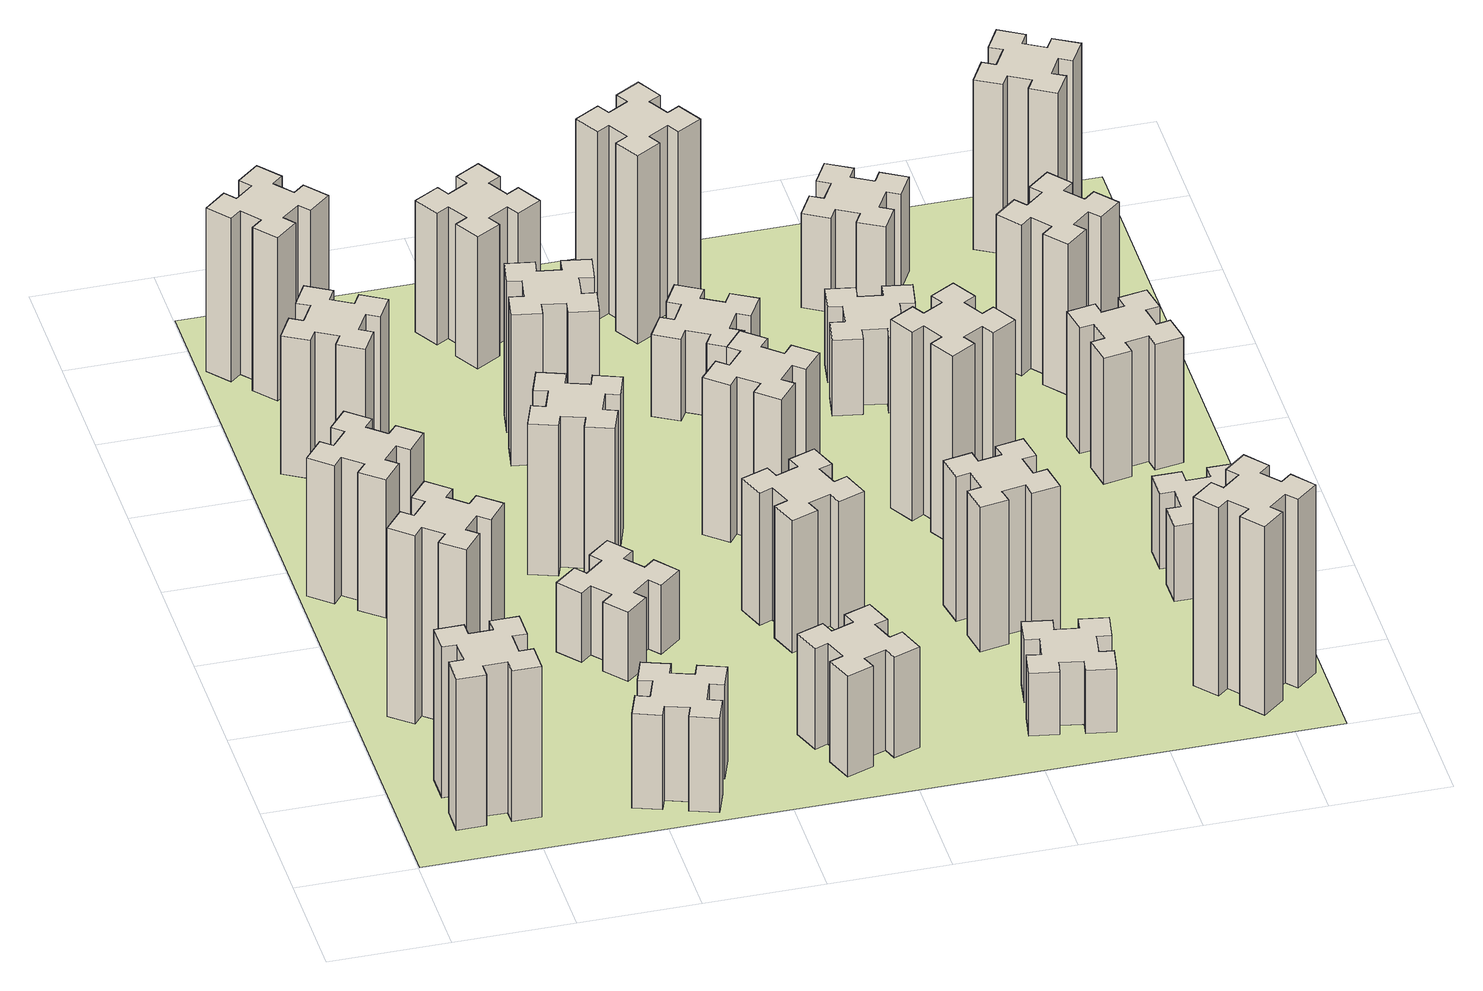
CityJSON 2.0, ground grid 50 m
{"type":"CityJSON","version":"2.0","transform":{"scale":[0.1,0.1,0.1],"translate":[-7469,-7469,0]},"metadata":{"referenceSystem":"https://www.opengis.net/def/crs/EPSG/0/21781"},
"CityObjects":{
"building1":{"type":"Building","attributes":{"class":"1000","function":"1000","usage":"1000","yearOfConstruction":2016,"roofType":"1000","measuredHeight":72,"storeysAboveGround":30,"storeysBelowGround":0},"geometry":[{"type":"Solid","lod":"1","boundaries":[[[[0,1,2,3,4,5,6,7,8,9,10,11,12,13,14,15,16,17,18,19]],[[17,16,20,21]],[[16,15,22,20]],[[15,14,23,22]],[[14,13,24,23]],[[13,12,25,24]],[[12,11,26,25]],[[11,10,27,26]],[[10,9,28,27]],[[9,8,29,28]],[[8,7,30,29]],[[7,6,31,30]],[[6,5,32,31]],[[5,4,33,32]],[[4,3,34,33]],[[3,2,35,34]],[[2,1,36,35]],[[1,0,37,36]],[[0,19,38,37]],[[19,18,39,38]],[[18,17,21,39]],[[24,25,26,27,28,29,30,31,32,33,34,35,36,37,38,39,21,20,22,23]]]]}]},
"building2":{"type":"Building","attributes":{"class":"1000","function":"1000","usage":"1000","yearOfConstruction":2016,"roofType":"1000","measuredHeight":90,"storeysAboveGround":30,"storeysBelowGround":0},"geometry":[{"type":"Solid","lod":"1","boundaries":[[[[40,41,42,43,44,45,46,47,48,49,50,51,52,53,54,55,56,57,58,59]],[[57,56,60,61]],[[56,55,62,60]],[[55,54,63,62]],[[54,53,64,63]],[[53,52,65,64]],[[52,51,66,65]],[[51,50,67,66]],[[50,49,68,67]],[[49,48,69,68]],[[48,47,70,69]],[[47,46,71,70]],[[46,45,72,71]],[[45,44,73,72]],[[44,43,74,73]],[[43,42,75,74]],[[42,41,76,75]],[[41,40,77,76]],[[40,59,78,77]],[[59,58,79,78]],[[58,57,61,79]],[[64,65,66,67,68,69,70,71,72,73,74,75,76,77,78,79,61,60,62,63]]]]}]},
"building3":{"type":"Building","attributes":{"class":"1000","function":"1000","usage":"1000","yearOfConstruction":2016,"roofType":"1000","measuredHeight":66,"storeysAboveGround":30,"storeysBelowGround":0},"geometry":[{"type":"Solid","lod":"1","boundaries":[[[[80,81,82,83,84,85,86,87,88,89,90,91,92,93,94,95,96,97,98,99]],[[97,96,100,101]],[[96,95,102,100]],[[95,94,103,102]],[[94,93,104,103]],[[93,92,105,104]],[[92,91,106,105]],[[91,90,107,106]],[[90,89,108,107]],[[89,88,109,108]],[[88,87,110,109]],[[87,86,111,110]],[[86,85,112,111]],[[85,84,113,112]],[[84,83,114,113]],[[83,82,115,114]],[[82,81,116,115]],[[81,80,117,116]],[[80,99,118,117]],[[99,98,119,118]],[[98,97,101,119]],[[104,105,106,107,108,109,110,111,112,113,114,115,116,117,118,119,101,100,102,103]]]]}]},
"building4":{"type":"Building","attributes":{"class":"1000","function":"1000","usage":"1000","yearOfConstruction":2016,"roofType":"1000","measuredHeight":66,"storeysAboveGround":30,"storeysBelowGround":0},"geometry":[{"type":"Solid","lod":"1","boundaries":[[[[120,121,122,123,124,125,126,127,128,129,130,131,132,133,134,135,136,137,138,139]],[[137,136,140,141]],[[136,135,142,140]],[[135,134,143,142]],[[134,133,144,143]],[[133,132,145,144]],[[132,131,146,145]],[[131,130,147,146]],[[130,129,148,147]],[[129,128,149,148]],[[128,127,150,149]],[[127,126,151,150]],[[126,125,152,151]],[[125,124,153,152]],[[124,123,154,153]],[[123,122,155,154]],[[122,121,156,155]],[[121,120,157,156]],[[120,139,158,157]],[[139,138,159,158]],[[138,137,141,159]],[[144,145,146,147,148,149,150,151,152,153,154,155,156,157,158,159,141,140,142,143]]]]}]},
"building5":{"type":"Building","attributes":{"class":"1000","function":"1000","usage":"1000","yearOfConstruction":2016,"roofType":"1000","measuredHeight":45,"storeysAboveGround":30,"storeysBelowGround":0},"geometry":[{"type":"Solid","lod":"1","boundaries":[[[[160,161,162,163,164,165,166,167,168,169,170,171,172,173,174,175,176,177,178,179]],[[177,176,180,181]],[[176,175,182,180]],[[175,174,183,182]],[[174,173,184,183]],[[173,172,185,184]],[[172,171,186,185]],[[171,170,187,186]],[[170,169,188,187]],[[169,168,189,188]],[[168,167,190,189]],[[167,166,191,190]],[[166,165,192,191]],[[165,164,193,192]],[[164,163,194,193]],[[163,162,195,194]],[[162,161,196,195]],[[161,160,197,196]],[[160,179,198,197]],[[179,178,199,198]],[[178,177,181,199]],[[184,185,186,187,188,189,190,191,192,193,194,195,196,197,198,199,181,180,182,183]]]]}]},
"building6":{"type":"Building","attributes":{"class":"1000","function":"1000","usage":"1000","yearOfConstruction":2016,"roofType":"1000","measuredHeight":78,"storeysAboveGround":30,"storeysBelowGround":0},"geometry":[{"type":"Solid","lod":"1","boundaries":[[[[200,201,202,203,204,205,206,207,208,209,210,211,212,213,214,215,216,217,218,219]],[[217,216,220,221]],[[216,215,222,220]],[[215,214,223,222]],[[214,213,224,223]],[[213,212,225,224]],[[212,211,226,225]],[[211,210,227,226]],[[210,209,228,227]],[[209,208,229,228]],[[208,207,230,229]],[[207,206,231,230]],[[206,205,232,231]],[[205,204,233,232]],[[204,203,234,233]],[[203,202,235,234]],[[202,201,236,235]],[[201,200,237,236]],[[200,219,238,237]],[[219,218,239,238]],[[218,217,221,239]],[[224,225,226,227,228,229,230,231,232,233,234,235,236,237,238,239,221,220,222,223]]]]}]},
"building7":{"type":"Building","attributes":{"class":"1000","function":"1000","usage":"1000","yearOfConstruction":2016,"roofType":"1000","measuredHeight":33,"storeysAboveGround":30,"storeysBelowGround":0},"geometry":[{"type":"Solid","lod":"1","boundaries":[[[[240,241,242,243,244,245,246,247,248,249,250,251,252,253,254,255,256,257,258,259]],[[257,256,260,261]],[[256,255,262,260]],[[255,254,263,262]],[[254,253,264,263]],[[253,252,265,264]],[[252,251,266,265]],[[251,250,267,266]],[[250,249,268,267]],[[249,248,269,268]],[[248,247,270,269]],[[247,246,271,270]],[[246,245,272,271]],[[245,244,273,272]],[[244,243,274,273]],[[243,242,275,274]],[[242,241,276,275]],[[241,240,277,276]],[[240,259,278,277]],[[259,258,279,278]],[[258,257,261,279]],[[264,265,266,267,268,269,270,271,272,273,274,275,276,277,278,279,261,260,262,263]]]]}]},
"building8":{"type":"Building","attributes":{"class":"1000","function":"1000","usage":"1000","yearOfConstruction":2016,"roofType":"1000","measuredHeight":72,"storeysAboveGround":30,"storeysBelowGround":0},"geometry":[{"type":"Solid","lod":"1","boundaries":[[[[280,281,282,283,284,285,286,287,288,289,290,291,292,293,294,295,296,297,298,299]],[[297,296,300,301]],[[296,295,302,300]],[[295,294,303,302]],[[294,293,304,303]],[[293,292,305,304]],[[292,291,306,305]],[[291,290,307,306]],[[290,289,308,307]],[[289,288,309,308]],[[288,287,310,309]],[[287,286,311,310]],[[286,285,312,311]],[[285,284,313,312]],[[284,283,314,313]],[[283,282,315,314]],[[282,281,316,315]],[[281,280,317,316]],[[280,299,318,317]],[[299,298,319,318]],[[298,297,301,319]],[[304,305,306,307,308,309,310,311,312,313,314,315,316,317,318,319,301,300,302,303]]]]}]},
"building9":{"type":"Building","attributes":{"class":"1000","function":"1000","usage":"1000","yearOfConstruction":2016,"roofType":"1000","measuredHeight":48,"storeysAboveGround":30,"storeysBelowGround":0},"geometry":[{"type":"Solid","lod":"1","boundaries":[[[[320,321,322,323,324,325,326,327,328,329,330,331,332,333,334,335,336,337,338,339]],[[337,336,340,341]],[[336,335,342,340]],[[335,334,343,342]],[[334,333,344,343]],[[333,332,345,344]],[[332,331,346,345]],[[331,330,347,346]],[[330,329,348,347]],[[329,328,349,348]],[[328,327,350,349]],[[327,326,351,350]],[[326,325,352,351]],[[325,324,353,352]],[[324,323,354,353]],[[323,322,355,354]],[[322,321,356,355]],[[321,320,357,356]],[[320,339,358,357]],[[339,338,359,358]],[[338,337,341,359]],[[344,345,346,347,348,349,350,351,352,353,354,355,356,357,358,359,341,340,342,343]]]]}]},
"building10":{"type":"Building","attributes":{"class":"1000","function":"1000","usage":"1000","yearOfConstruction":2016,"roofType":"1000","measuredHeight":72,"storeysAboveGround":30,"storeysBelowGround":0},"geometry":[{"type":"Solid","lod":"1","boundaries":[[[[360,361,362,363,364,365,366,367,368,369,370,371,372,373,374,375,376,377,378,379]],[[377,376,380,381]],[[376,375,382,380]],[[375,374,383,382]],[[374,373,384,383]],[[373,372,385,384]],[[372,371,386,385]],[[371,370,387,386]],[[370,369,388,387]],[[369,368,389,388]],[[368,367,390,389]],[[367,366,391,390]],[[366,365,392,391]],[[365,364,393,392]],[[364,363,394,393]],[[363,362,395,394]],[[362,361,396,395]],[[361,360,397,396]],[[360,379,398,397]],[[379,378,399,398]],[[378,377,381,399]],[[384,385,386,387,388,389,390,391,392,393,394,395,396,397,398,399,381,380,382,383]]]]}]},
"building11":{"type":"Building","attributes":{"class":"1000","function":"1000","usage":"1000","yearOfConstruction":2016,"roofType":"1000","measuredHeight":63,"storeysAboveGround":30,"storeysBelowGround":0},"geometry":[{"type":"Solid","lod":"1","boundaries":[[[[400,401,402,403,404,405,406,407,408,409,410,411,412,413,414,415,416,417,418,419]],[[417,416,420,421]],[[416,415,422,420]],[[415,414,423,422]],[[414,413,424,423]],[[413,412,425,424]],[[412,411,426,425]],[[411,410,427,426]],[[410,409,428,427]],[[409,408,429,428]],[[408,407,430,429]],[[407,406,431,430]],[[406,405,432,431]],[[405,404,433,432]],[[404,403,434,433]],[[403,402,435,434]],[[402,401,436,435]],[[401,400,437,436]],[[400,419,438,437]],[[419,418,439,438]],[[418,417,421,439]],[[424,425,426,427,428,429,430,431,432,433,434,435,436,437,438,439,421,420,422,423]]]]}]},
"building12":{"type":"Building","attributes":{"class":"1000","function":"1000","usage":"1000","yearOfConstruction":2016,"roofType":"1000","measuredHeight":63,"storeysAboveGround":30,"storeysBelowGround":0},"geometry":[{"type":"Solid","lod":"1","boundaries":[[[[440,441,442,443,444,445,446,447,448,449,450,451,452,453,454,455,456,457,458,459]],[[457,456,460,461]],[[456,455,462,460]],[[455,454,463,462]],[[454,453,464,463]],[[453,452,465,464]],[[452,451,466,465]],[[451,450,467,466]],[[450,449,468,467]],[[449,448,469,468]],[[448,447,470,469]],[[447,446,471,470]],[[446,445,472,471]],[[445,444,473,472]],[[444,443,474,473]],[[443,442,475,474]],[[442,441,476,475]],[[441,440,477,476]],[[440,459,478,477]],[[459,458,479,478]],[[458,457,461,479]],[[464,465,466,467,468,469,470,471,472,473,474,475,476,477,478,479,461,460,462,463]]]]}]},
"building13":{"type":"Building","attributes":{"class":"1000","function":"1000","usage":"1000","yearOfConstruction":2016,"roofType":"1000","measuredHeight":75,"storeysAboveGround":30,"storeysBelowGround":0},"geometry":[{"type":"Solid","lod":"1","boundaries":[[[[480,481,482,483,484,485,486,487,488,489,490,491,492,493,494,495,496,497,498,499]],[[497,496,500,501]],[[496,495,502,500]],[[495,494,503,502]],[[494,493,504,503]],[[493,492,505,504]],[[492,491,506,505]],[[491,490,507,506]],[[490,489,508,507]],[[489,488,509,508]],[[488,487,510,509]],[[487,486,511,510]],[[486,485,512,511]],[[485,484,513,512]],[[484,483,514,513]],[[483,482,515,514]],[[482,481,516,515]],[[481,480,517,516]],[[480,499,518,517]],[[499,498,519,518]],[[498,497,501,519]],[[504,505,506,507,508,509,510,511,512,513,514,515,516,517,518,519,501,500,502,503]]]]}]},
"building14":{"type":"Building","attributes":{"class":"1000","function":"1000","usage":"1000","yearOfConstruction":2016,"roofType":"1000","measuredHeight":39,"storeysAboveGround":30,"storeysBelowGround":0},"geometry":[{"type":"Solid","lod":"1","boundaries":[[[[520,521,522,523,524,525,526,527,528,529,530,531,532,533,534,535,536,537,538,539]],[[537,536,540,541]],[[536,535,542,540]],[[535,534,543,542]],[[534,533,544,543]],[[533,532,545,544]],[[532,531,546,545]],[[531,530,547,546]],[[530,529,548,547]],[[529,528,549,548]],[[528,527,550,549]],[[527,526,551,550]],[[526,525,552,551]],[[525,524,553,552]],[[524,523,554,553]],[[523,522,555,554]],[[522,521,556,555]],[[521,520,557,556]],[[520,539,558,557]],[[539,538,559,558]],[[538,537,541,559]],[[544,545,546,547,548,549,550,551,552,553,554,555,556,557,558,559,541,540,542,543]]]]}]},
"building15":{"type":"Building","attributes":{"class":"1000","function":"1000","usage":"1000","yearOfConstruction":2016,"roofType":"1000","measuredHeight":90,"storeysAboveGround":30,"storeysBelowGround":0},"geometry":[{"type":"Solid","lod":"1","boundaries":[[[[560,561,562,563,564,565,566,567,568,569,570,571,572,573,574,575,576,577,578,579]],[[577,576,580,581]],[[576,575,582,580]],[[575,574,583,582]],[[574,573,584,583]],[[573,572,585,584]],[[572,571,586,585]],[[571,570,587,586]],[[570,569,588,587]],[[569,568,589,588]],[[568,567,590,589]],[[567,566,591,590]],[[566,565,592,591]],[[565,564,593,592]],[[564,563,594,593]],[[563,562,595,594]],[[562,561,596,595]],[[561,560,597,596]],[[560,579,598,597]],[[579,578,599,598]],[[578,577,581,599]],[[584,585,586,587,588,589,590,591,592,593,594,595,596,597,598,599,581,580,582,583]]]]}]},
"building16":{"type":"Building","attributes":{"class":"1000","function":"1000","usage":"1000","yearOfConstruction":2016,"roofType":"1000","measuredHeight":30,"storeysAboveGround":30,"storeysBelowGround":0},"geometry":[{"type":"Solid","lod":"1","boundaries":[[[[600,601,602,603,604,605,606,607,608,609,610,611,612,613,614,615,616,617,618,619]],[[617,616,620,621]],[[616,615,622,620]],[[615,614,623,622]],[[614,613,624,623]],[[613,612,625,624]],[[612,611,626,625]],[[611,610,627,626]],[[610,609,628,627]],[[609,608,629,628]],[[608,607,630,629]],[[607,606,631,630]],[[606,605,632,631]],[[605,604,633,632]],[[604,603,634,633]],[[603,602,635,634]],[[602,601,636,635]],[[601,600,637,636]],[[600,619,638,637]],[[619,618,639,638]],[[618,617,621,639]],[[624,625,626,627,628,629,630,631,632,633,634,635,636,637,638,639,621,620,622,623]]]]}]},
"building17":{"type":"Building","attributes":{"class":"1000","function":"1000","usage":"1000","yearOfConstruction":2016,"roofType":"1000","measuredHeight":69,"storeysAboveGround":30,"storeysBelowGround":0},"geometry":[{"type":"Solid","lod":"1","boundaries":[[[[640,641,642,643,644,645,646,647,648,649,650,651,652,653,654,655,656,657,658,659]],[[657,656,660,661]],[[656,655,662,660]],[[655,654,663,662]],[[654,653,664,663]],[[653,652,665,664]],[[652,651,666,665]],[[651,650,667,666]],[[650,649,668,667]],[[649,648,669,668]],[[648,647,670,669]],[[647,646,671,670]],[[646,645,672,671]],[[645,644,673,672]],[[644,643,674,673]],[[643,642,675,674]],[[642,641,676,675]],[[641,640,677,676]],[[640,659,678,677]],[[659,658,679,678]],[[658,657,661,679]],[[664,665,666,667,668,669,670,671,672,673,674,675,676,677,678,679,661,660,662,663]]]]}]},
"building18":{"type":"Building","attributes":{"class":"1000","function":"1000","usage":"1000","yearOfConstruction":2016,"roofType":"1000","measuredHeight":90,"storeysAboveGround":30,"storeysBelowGround":0},"geometry":[{"type":"Solid","lod":"1","boundaries":[[[[680,681,682,683,684,685,686,687,688,689,690,691,692,693,694,695,696,697,698,699]],[[697,696,700,701]],[[696,695,702,700]],[[695,694,703,702]],[[694,693,704,703]],[[693,692,705,704]],[[692,691,706,705]],[[691,690,707,706]],[[690,689,708,707]],[[689,688,709,708]],[[688,687,710,709]],[[687,686,711,710]],[[686,685,712,711]],[[685,684,713,712]],[[684,683,714,713]],[[683,682,715,714]],[[682,681,716,715]],[[681,680,717,716]],[[680,699,718,717]],[[699,698,719,718]],[[698,697,701,719]],[[704,705,706,707,708,709,710,711,712,713,714,715,716,717,718,719,701,700,702,703]]]]}]},
"building19":{"type":"Building","attributes":{"class":"1000","function":"1000","usage":"1000","yearOfConstruction":2016,"roofType":"1000","measuredHeight":36,"storeysAboveGround":30,"storeysBelowGround":0},"geometry":[{"type":"Solid","lod":"1","boundaries":[[[[720,721,722,723,724,725,726,727,728,729,730,731,732,733,734,735,736,737,738,739]],[[737,736,740,741]],[[736,735,742,740]],[[735,734,743,742]],[[734,733,744,743]],[[733,732,745,744]],[[732,731,746,745]],[[731,730,747,746]],[[730,729,748,747]],[[729,728,749,748]],[[728,727,750,749]],[[727,726,751,750]],[[726,725,752,751]],[[725,724,753,752]],[[724,723,754,753]],[[723,722,755,754]],[[722,721,756,755]],[[721,720,757,756]],[[720,739,758,757]],[[739,738,759,758]],[[738,737,741,759]],[[744,745,746,747,748,749,750,751,752,753,754,755,756,757,758,759,741,740,742,743]]]]}]},
"building20":{"type":"Building","attributes":{"class":"1000","function":"1000","usage":"1000","yearOfConstruction":2016,"roofType":"1000","measuredHeight":90,"storeysAboveGround":30,"storeysBelowGround":0},"geometry":[{"type":"Solid","lod":"1","boundaries":[[[[760,761,762,763,764,765,766,767,768,769,770,771,772,773,774,775,776,777,778,779]],[[777,776,780,781]],[[776,775,782,780]],[[775,774,783,782]],[[774,773,784,783]],[[773,772,785,784]],[[772,771,786,785]],[[771,770,787,786]],[[770,769,788,787]],[[769,768,789,788]],[[768,767,790,789]],[[767,766,791,790]],[[766,765,792,791]],[[765,764,793,792]],[[764,763,794,793]],[[763,762,795,794]],[[762,761,796,795]],[[761,760,797,796]],[[760,779,798,797]],[[779,778,799,798]],[[778,777,781,799]],[[784,785,786,787,788,789,790,791,792,793,794,795,796,797,798,799,781,780,782,783]]]]}]},
"building21":{"type":"Building","attributes":{"class":"1000","function":"1000","usage":"1000","yearOfConstruction":2016,"roofType":"1000","measuredHeight":45,"storeysAboveGround":30,"storeysBelowGround":0},"geometry":[{"type":"Solid","lod":"1","boundaries":[[[[800,801,802,803,804,805,806,807,808,809,810,811,812,813,814,815,816,817,818,819]],[[817,816,820,821]],[[816,815,822,820]],[[815,814,823,822]],[[814,813,824,823]],[[813,812,825,824]],[[812,811,826,825]],[[811,810,827,826]],[[810,809,828,827]],[[809,808,829,828]],[[808,807,830,829]],[[807,806,831,830]],[[806,805,832,831]],[[805,804,833,832]],[[804,803,834,833]],[[803,802,835,834]],[[802,801,836,835]],[[801,800,837,836]],[[800,819,838,837]],[[819,818,839,838]],[[818,817,821,839]],[[824,825,826,827,828,829,830,831,832,833,834,835,836,837,838,839,821,820,822,823]]]]}]},
"building22":{"type":"Building","attributes":{"class":"1000","function":"1000","usage":"1000","yearOfConstruction":2016,"roofType":"1000","measuredHeight":36,"storeysAboveGround":30,"storeysBelowGround":0},"geometry":[{"type":"Solid","lod":"1","boundaries":[[[[840,841,842,843,844,845,846,847,848,849,850,851,852,853,854,855,856,857,858,859]],[[857,856,860,861]],[[856,855,862,860]],[[855,854,863,862]],[[854,853,864,863]],[[853,852,865,864]],[[852,851,866,865]],[[851,850,867,866]],[[850,849,868,867]],[[849,848,869,868]],[[848,847,870,869]],[[847,846,871,870]],[[846,845,872,871]],[[845,844,873,872]],[[844,843,874,873]],[[843,842,875,874]],[[842,841,876,875]],[[841,840,877,876]],[[840,859,878,877]],[[859,858,879,878]],[[858,857,861,879]],[[864,865,866,867,868,869,870,871,872,873,874,875,876,877,878,879,861,860,862,863]]]]}]},
"building23":{"type":"Building","attributes":{"class":"1000","function":"1000","usage":"1000","yearOfConstruction":2016,"roofType":"1000","measuredHeight":60,"storeysAboveGround":30,"storeysBelowGround":0},"geometry":[{"type":"Solid","lod":"1","boundaries":[[[[880,881,882,883,884,885,886,887,888,889,890,891,892,893,894,895,896,897,898,899]],[[897,896,900,901]],[[896,895,902,900]],[[895,894,903,902]],[[894,893,904,903]],[[893,892,905,904]],[[892,891,906,905]],[[891,890,907,906]],[[890,889,908,907]],[[889,888,909,908]],[[888,887,910,909]],[[887,886,911,910]],[[886,885,912,911]],[[885,884,913,912]],[[884,883,914,913]],[[883,882,915,914]],[[882,881,916,915]],[[881,880,917,916]],[[880,899,918,917]],[[899,898,919,918]],[[898,897,901,919]],[[904,905,906,907,908,909,910,911,912,913,914,915,916,917,918,919,901,900,902,903]]]]}]},
"building24":{"type":"Building","attributes":{"class":"1000","function":"1000","usage":"1000","yearOfConstruction":2016,"roofType":"1000","measuredHeight":72,"storeysAboveGround":30,"storeysBelowGround":0},"geometry":[{"type":"Solid","lod":"1","boundaries":[[[[920,921,922,923,924,925,926,927,928,929,930,931,932,933,934,935,936,937,938,939]],[[937,936,940,941]],[[936,935,942,940]],[[935,934,943,942]],[[934,933,944,943]],[[933,932,945,944]],[[932,931,946,945]],[[931,930,947,946]],[[930,929,948,947]],[[929,928,949,948]],[[928,927,950,949]],[[927,926,951,950]],[[926,925,952,951]],[[925,924,953,952]],[[924,923,954,953]],[[923,922,955,954]],[[922,921,956,955]],[[921,920,957,956]],[[920,939,958,957]],[[939,938,959,958]],[[938,937,941,959]],[[944,945,946,947,948,949,950,951,952,953,954,955,956,957,958,959,941,940,942,943]]]]}]},
"building25":{"type":"Building","attributes":{"class":"1000","function":"1000","usage":"1000","yearOfConstruction":2016,"roofType":"1000","measuredHeight":81,"storeysAboveGround":30,"storeysBelowGround":0},"geometry":[{"type":"Solid","lod":"1","boundaries":[[[[960,961,962,963,964,965,966,967,968,969,970,971,972,973,974,975,976,977,978,979]],[[977,976,980,981]],[[976,975,982,980]],[[975,974,983,982]],[[974,973,984,983]],[[973,972,985,984]],[[972,971,986,985]],[[971,970,987,986]],[[970,969,988,987]],[[969,968,989,988]],[[968,967,990,989]],[[967,966,991,990]],[[966,965,992,991]],[[965,964,993,992]],[[964,963,994,993]],[[963,962,995,994]],[[962,961,996,995]],[[961,960,997,996]],[[960,979,998,997]],[[979,978,999,998]],[[978,977,981,999]],[[984,985,986,987,988,989,990,991,992,993,994,995,996,997,998,999,981,980,982,983]]]]}]},
"landuse1":{"type":"LandUse","attributes":{"name":"plot1","function":"1010"},"geometry":[{"type":"MultiSurface","lod":"1","boundaries":[[[1000,1001,1002,1003]]]}]}
},
"vertices":[
[325,265,0],[425,265,0],[425,205,0],[545,205,0],[545,325,0],[485,325,0],[485,425,0],[545,425,0],[545,545,0],[425,545,0],[425,485,0],[325,485,0],[325,545,0],[205,545,0],[205,425,0],[265,425,0],[265,325,0],[205,325,0],[205,205,0],[325,205,0],[265,325,720],[205,325,720],[265,425,720],[205,425,720],[205,545,720],[325,545,720],[325,485,720],[425,485,720],[425,545,720],[545,545,720],[545,425,720],[485,425,720],[485,325,720],[545,325,720],[545,205,720],[425,205,720],[425,265,720],[325,265,720],[325,205,720],[205,205,720],
[484,1067,0],[408,1132,0],[446,1178,0],[354,1255,0],[277,1163,0],[323,1124,0],[259,1048,0],[213,1086,0],[136,994,0],[228,917,0],[266,963,0],[343,899,0],[304,853,0],[396,776,0],[473,868,0],[427,906,0],[492,983,0],[538,944,0],[615,1036,0],[523,1113,0],[492,983,900],[538,944,900],[427,906,900],[473,868,900],[396,776,900],[304,853,900],[343,899,900],[266,963,900],[228,917,900],[136,994,900],[213,1086,900],[259,1048,900],[323,1124,900],[277,1163,900],[354,1255,900],[446,1178,900],[408,1132,900],[484,1067,900],[523,1113,900],[615,1036,900],
[223,1964,0],[159,1888,0],[113,1926,0],[36,1834,0],[128,1757,0],[166,1803,0],[243,1739,0],[204,1693,0],[296,1616,0],[373,1708,0],[327,1746,0],[392,1823,0],[438,1784,0],[515,1876,0],[423,1953,0],[384,1907,0],[308,1972,0],[346,2018,0],[254,2095,0],[177,2003,0],[308,1972,660],[346,2018,660],[384,1907,660],[423,1953,660],[515,1876,660],[438,1784,660],[392,1823,660],[327,1746,660],[373,1708,660],[296,1616,660],[204,1693,660],[243,1739,660],[166,1803,660],[128,1757,660],[36,1834,660],[113,1926,660],[159,1888,660],[223,1964,660],[177,2003,660],[254,2095,660],
[446,2597,0],[496,2684,0],[548,2654,0],[608,2758,0],[504,2818,0],[474,2766,0],[387,2816,0],[417,2868,0],[313,2928,0],[253,2824,0],[305,2794,0],[255,2707,0],[203,2737,0],[143,2633,0],[247,2573,0],[277,2625,0],[364,2575,0],[334,2523,0],[438,2463,0],[498,2567,0],[364,2575,660],[334,2523,660],[277,2625,660],[247,2573,660],[143,2633,660],[203,2737,660],[255,2707,660],[305,2794,660],[253,2824,660],[313,2928,660],[417,2868,660],[387,2816,660],[474,2766,660],[504,2818,660],[608,2758,660],[548,2654,660],[496,2684,660],[446,2597,660],[498,2567,660],[438,2463,660],
[1200,362,0],[1106,396,0],[1127,452,0],[1014,493,0],[973,380,0],[1029,360,0],[995,266,0],[939,287,0],[897,174,0],[1010,133,0],[1031,189,0],[1125,155,0],[1104,99,0],[1217,57,0],[1258,170,0],[1202,191,0],[1236,285,0],[1292,264,0],[1333,377,0],[1220,418,0],[1236,285,450],[1292,264,450],[1202,191,450],[1258,170,450],[1217,57,450],[1104,99,450],[1125,155,450],[1031,189,450],[1010,133,450],[897,174,450],[939,287,450],[995,266,450],[1029,360,450],[973,380,450],[1014,493,450],[1127,452,450],[1106,396,450],[1200,362,450],[1220,418,450],[1333,377,450],
[308,3219,0],[384,3283,0],[423,3237,0],[515,3314,0],[438,3406,0],[392,3368,0],[327,3444,0],[373,3483,0],[296,3575,0],[204,3498,0],[243,3452,0],[166,3387,0],[128,3433,0],[36,3356,0],[113,3264,0],[159,3303,0],[223,3226,0],[177,3188,0],[254,3096,0],[346,3173,0],[223,3226,780],[177,3188,780],[159,3303,780],[113,3264,780],[36,3356,780],[128,3433,780],[166,3387,780],[243,3452,780],[204,3498,780],[296,3575,780],[373,3483,780],[327,3444,780],[392,3368,780],[438,3406,780],[515,3314,780],[423,3237,780],[384,3283,780],[308,3219,780],[346,3173,780],[254,3096,780],
[1083,1332,0],[1006,1267,0],[968,1313,0],[876,1236,0],[953,1144,0],[999,1183,0],[1063,1106,0],[1017,1068,0],[1094,976,0],[1186,1053,0],[1148,1099,0],[1224,1163,0],[1263,1117,0],[1355,1194,0],[1278,1286,0],[1232,1248,0],[1167,1324,0],[1213,1363,0],[1136,1455,0],[1044,1378,0],[1167,1324,330],[1213,1363,330],[1232,1248,330],[1278,1286,330],[1355,1194,330],[1263,1117,330],[1224,1163,330],[1148,1099,330],[1186,1053,330],[1094,976,330],[1017,1068,330],[1063,1106,330],[999,1183,330],[953,1144,330],[876,1236,330],[968,1313,330],[1006,1267,330],[1083,1332,330],[1044,1378,330],[1136,1455,330],
[1202,1771,0],[1236,1865,0],[1292,1844,0],[1333,1957,0],[1220,1998,0],[1200,1942,0],[1106,1976,0],[1127,2032,0],[1014,2073,0],[973,1960,0],[1029,1940,0],[995,1846,0],[939,1867,0],[897,1754,0],[1010,1713,0],[1031,1769,0],[1125,1735,0],[1104,1679,0],[1217,1637,0],[1258,1750,0],[1125,1735,720],[1104,1679,720],[1031,1769,720],[1010,1713,720],[897,1754,720],[939,1867,720],[995,1846,720],[1029,1940,720],[973,1960,720],[1014,2073,720],[1127,2032,720],[1106,1976,720],[1200,1942,720],[1220,1998,720],[1333,1957,720],[1292,1844,720],[1236,1865,720],[1202,1771,720],[1258,1750,720],[1217,1637,720],
[1865,496,0],[1771,462,0],[1750,518,0],[1637,477,0],[1679,364,0],[1735,385,0],[1769,291,0],[1713,270,0],[1754,157,0],[1867,199,0],[1846,255,0],[1940,289,0],[1960,233,0],[2073,274,0],[2032,387,0],[1976,366,0],[1942,460,0],[1998,480,0],[1957,593,0],[1844,552,0],[1942,460,480],[1998,480,480],[1976,366,480],[2032,387,480],[2073,274,480],[1960,233,480],[1940,289,480],[1846,255,480],[1867,199,480],[1754,157,480],[1713,270,480],[1769,291,480],[1735,385,480],[1679,364,480],[1637,477,480],[1750,518,480],[1771,462,480],[1865,496,480],[1844,552,480],[1957,593,480],
[1315,2527,0],[1332,2625,0],[1391,2615,0],[1412,2733,0],[1294,2754,0],[1284,2695,0],[1185,2712,0],[1196,2771,0],[1077,2792,0],[1057,2674,0],[1116,2664,0],[1098,2565,0],[1039,2576,0],[1018,2457,0],[1137,2437,0],[1147,2496,0],[1245,2478,0],[1235,2419,0],[1353,2398,0],[1374,2517,0],[1245,2478,720],[1235,2419,720],[1147,2496,720],[1137,2437,720],[1018,2457,720],[1039,2576,720],[1098,2565,720],[1116,2664,720],[1057,2674,720],[1077,2792,720],[1196,2771,720],[1185,2712,720],[1284,2695,720],[1294,2754,720],[1412,2733,720],[1391,2615,720],[1332,2625,720],[1315,2527,720],[1374,2517,720],[1353,2398,720],
[1104,3456,0],[1017,3406,0],[987,3458,0],[883,3398,0],[943,3294,0],[995,3324,0],[1045,3237,0],[993,3207,0],[1053,3103,0],[1157,3163,0],[1127,3215,0],[1214,3265,0],[1244,3213,0],[1348,3273,0],[1288,3377,0],[1236,3347,0],[1186,3434,0],[1238,3464,0],[1178,3568,0],[1074,3508,0],[1186,3434,630],[1238,3464,630],[1236,3347,630],[1288,3377,630],[1348,3273,630],[1244,3213,630],[1214,3265,630],[1127,3215,630],[1157,3163,630],[1053,3103,630],[993,3207,630],[1045,3237,630],[995,3324,630],[943,3294,630],[883,3398,630],[987,3458,630],[1017,3406,630],[1104,3456,630],[1074,3508,630],[1178,3568,630],
[1846,1095,0],[1940,1129,0],[1960,1073,0],[2073,1114,0],[2032,1227,0],[1976,1206,0],[1942,1300,0],[1998,1320,0],[1957,1433,0],[1844,1392,0],[1865,1336,0],[1771,1302,0],[1750,1358,0],[1637,1317,0],[1679,1204,0],[1735,1225,0],[1769,1131,0],[1713,1110,0],[1754,997,0],[1867,1039,0],[1769,1131,630],[1713,1110,630],[1735,1225,630],[1679,1204,630],[1637,1317,630],[1750,1358,630],[1771,1302,630],[1865,1336,630],[1844,1392,630],[1957,1433,630],[1998,1320,630],[1942,1300,630],[1976,1206,630],[2032,1227,630],[2073,1114,630],[1960,1073,630],[1940,1129,630],[1846,1095,630],[1867,1039,630],[1754,997,630],
[1964,1907,0],[1888,1972,0],[1926,2018,0],[1834,2095,0],[1757,2003,0],[1803,1964,0],[1739,1888,0],[1693,1926,0],[1616,1834,0],[1708,1757,0],[1746,1803,0],[1823,1739,0],[1784,1693,0],[1876,1616,0],[1953,1708,0],[1907,1746,0],[1972,1823,0],[2018,1784,0],[2095,1876,0],[2003,1953,0],[1972,1823,750],[2018,1784,750],[1907,1746,750],[1953,1708,750],[1876,1616,750],[1784,1693,750],[1823,1739,750],[1746,1803,750],[1708,1757,750],[1616,1834,750],[1693,1926,750],[1739,1888,750],[1803,1964,750],[1757,2003,750],[1834,2095,750],[1926,2018,750],[1888,1972,750],[1964,1907,750],[2003,1953,750],[2095,1876,750],
[1926,2597,0],[1976,2684,0],[2028,2654,0],[2088,2758,0],[1984,2818,0],[1954,2766,0],[1867,2816,0],[1897,2868,0],[1793,2928,0],[1733,2824,0],[1785,2794,0],[1735,2707,0],[1683,2737,0],[1623,2633,0],[1727,2573,0],[1757,2625,0],[1844,2575,0],[1814,2523,0],[1918,2463,0],[1978,2567,0],[1844,2575,390],[1814,2523,390],[1757,2625,390],[1727,2573,390],[1623,2633,390],[1683,2737,390],[1735,2707,390],[1785,2794,390],[1733,2824,390],[1793,2928,390],[1897,2868,390],[1867,2816,390],[1954,2766,390],[1984,2818,390],[2088,2758,390],[2028,2654,390],[1976,2684,390],[1926,2597,390],[1978,2567,390],[1918,2463,390],
[1744,3456,0],[1657,3406,0],[1627,3458,0],[1523,3398,0],[1583,3294,0],[1635,3324,0],[1685,3237,0],[1633,3207,0],[1693,3103,0],[1797,3163,0],[1767,3215,0],[1854,3265,0],[1884,3213,0],[1988,3273,0],[1928,3377,0],[1876,3347,0],[1826,3434,0],[1878,3464,0],[1818,3568,0],[1714,3508,0],[1826,3434,900],[1878,3464,900],[1876,3347,900],[1928,3377,900],[1988,3273,900],[1884,3213,900],[1854,3265,900],[1767,3215,900],[1797,3163,900],[1693,3103,900],[1633,3207,900],[1685,3237,900],[1635,3324,900],[1583,3294,900],[1523,3398,900],[1627,3458,900],[1657,3406,900],[1744,3456,900],[1714,3508,900],[1818,3568,900],
[2596,444,0],[2578,345,0],[2519,356,0],[2498,237,0],[2617,217,0],[2627,276,0],[2725,258,0],[2715,199,0],[2833,178,0],[2854,297,0],[2795,307,0],[2812,405,0],[2871,395,0],[2892,513,0],[2774,534,0],[2764,475,0],[2665,492,0],[2676,551,0],[2557,572,0],[2537,454,0],[2665,492,300],[2676,551,300],[2764,475,300],[2774,534,300],[2892,513,300],[2871,395,300],[2812,405,300],[2795,307,300],[2854,297,300],[2833,178,300],[2715,199,300],[2725,258,300],[2627,276,300],[2617,217,300],[2498,237,300],[2519,356,300],[2578,345,300],[2596,444,300],[2537,454,300],[2557,572,300],
[2625,1132,0],[2527,1115,0],[2517,1174,0],[2398,1153,0],[2419,1035,0],[2478,1045,0],[2496,947,0],[2437,937,0],[2457,818,0],[2576,839,0],[2565,898,0],[2664,916,0],[2674,857,0],[2792,877,0],[2771,996,0],[2712,985,0],[2695,1084,0],[2754,1094,0],[2733,1212,0],[2615,1191,0],[2695,1084,690],[2754,1094,690],[2712,985,690],[2771,996,690],[2792,877,690],[2674,857,690],[2664,916,690],[2565,898,690],[2576,839,690],[2457,818,690],[2437,937,690],[2496,947,690],[2478,1045,690],[2419,1035,690],[2398,1153,690],[2517,1174,690],[2527,1115,690],[2625,1132,690],[2615,1191,690],[2733,1212,690],
[2475,1744,0],[2525,1657,0],[2473,1627,0],[2533,1523,0],[2637,1583,0],[2607,1635,0],[2694,1685,0],[2724,1633,0],[2828,1693,0],[2768,1797,0],[2716,1767,0],[2666,1854,0],[2718,1884,0],[2658,1988,0],[2554,1928,0],[2584,1876,0],[2497,1826,0],[2467,1878,0],[2363,1818,0],[2423,1714,0],[2497,1826,900],[2467,1878,900],[2584,1876,900],[2554,1928,900],[2658,1988,900],[2718,1884,900],[2666,1854,900],[2716,1767,900],[2768,1797,900],[2828,1693,900],[2724,1633,900],[2694,1685,900],[2607,1635,900],[2637,1583,900],[2533,1523,900],[2473,1627,900],[2525,1657,900],[2475,1744,900],[2423,1714,900],[2363,1818,900],
[2564,2695,0],[2465,2712,0],[2476,2771,0],[2357,2792,0],[2337,2674,0],[2396,2664,0],[2378,2565,0],[2319,2576,0],[2298,2457,0],[2417,2437,0],[2427,2496,0],[2525,2478,0],[2515,2419,0],[2633,2398,0],[2654,2517,0],[2595,2527,0],[2612,2625,0],[2671,2615,0],[2692,2733,0],[2574,2754,0],[2612,2625,360],[2671,2615,360],[2595,2527,360],[2654,2517,360],[2633,2398,360],[2515,2419,360],[2525,2478,360],[2427,2496,360],[2417,2437,360],[2298,2457,360],[2319,2576,360],[2378,2565,360],[2396,2664,360],[2337,2674,360],[2357,2792,360],[2476,2771,360],[2465,2712,360],[2564,2695,360],[2574,2754,360],[2692,2733,360],
[3468,259,0],[3544,323,0],[3583,277,0],[3675,354,0],[3598,446,0],[3552,408,0],[3487,484,0],[3533,523,0],[3456,615,0],[3364,538,0],[3403,492,0],[3326,427,0],[3288,473,0],[3196,396,0],[3273,304,0],[3319,343,0],[3383,266,0],[3337,228,0],[3414,136,0],[3506,213,0],[3383,266,900],[3337,228,900],[3319,343,900],[3273,304,900],[3196,396,900],[3288,473,900],[3326,427,900],[3403,492,900],[3364,538,900],[3456,615,900],[3533,523,900],[3487,484,900],[3552,408,900],[3598,446,900],[3675,354,900],[3583,277,900],[3544,323,900],[3468,259,900],[3506,213,900],[3414,136,900],
[2497,3165,0],[2584,3115,0],[2554,3063,0],[2658,3003,0],[2718,3107,0],[2666,3137,0],[2716,3224,0],[2768,3194,0],[2828,3298,0],[2724,3358,0],[2694,3306,0],[2607,3356,0],[2637,3408,0],[2533,3468,0],[2473,3364,0],[2525,3334,0],[2475,3247,0],[2423,3277,0],[2363,3173,0],[2467,3113,0],[2475,3247,450],[2423,3277,450],[2525,3334,450],[2473,3364,450],[2533,3468,450],[2637,3408,450],[2607,3356,450],[2694,3306,450],[2724,3358,450],[2828,3298,450],[2768,3194,450],[2716,3224,450],[2666,3137,450],[2718,3107,450],[2658,3003,450],[2554,3063,450],[2584,3115,450],[2497,3165,450],[2467,3113,450],[2363,3173,450],
[3325,1165,0],[3325,1065,0],[3265,1065,0],[3265,945,0],[3385,945,0],[3385,1005,0],[3485,1005,0],[3485,945,0],[3605,945,0],[3605,1065,0],[3545,1065,0],[3545,1165,0],[3605,1165,0],[3605,1285,0],[3485,1285,0],[3485,1225,0],[3385,1225,0],[3385,1285,0],[3265,1285,0],[3265,1165,0],[3385,1225,360],[3385,1285,360],[3485,1225,360],[3485,1285,360],[3605,1285,360],[3605,1165,360],[3545,1165,360],[3545,1065,360],[3605,1065,360],[3605,945,360],[3485,945,360],[3485,1005,360],[3385,1005,360],[3385,945,360],[3265,945,360],[3265,1065,360],[3325,1065,360],[3325,1165,360],[3265,1165,360],[3265,1285,360],
[3365,2072,0],[3267,2055,0],[3257,2114,0],[3138,2093,0],[3159,1975,0],[3218,1985,0],[3236,1887,0],[3177,1877,0],[3197,1758,0],[3316,1779,0],[3305,1838,0],[3404,1856,0],[3414,1797,0],[3532,1817,0],[3511,1936,0],[3452,1925,0],[3435,2024,0],[3494,2034,0],[3473,2152,0],[3355,2131,0],[3435,2024,600],[3494,2034,600],[3452,1925,600],[3511,1936,600],[3532,1817,600],[3414,1797,600],[3404,1856,600],[3305,1838,600],[3316,1779,600],[3197,1758,600],[3177,1877,600],[3236,1887,600],[3218,1985,600],[3159,1975,600],[3138,2093,600],[3257,2114,600],[3267,2055,600],[3365,2072,600],[3355,2131,600],[3473,2152,600],
[3119,2563,0],[3183,2486,0],[3137,2448,0],[3214,2356,0],[3306,2433,0],[3268,2479,0],[3344,2543,0],[3383,2497,0],[3475,2574,0],[3398,2666,0],[3352,2628,0],[3287,2704,0],[3333,2743,0],[3256,2835,0],[3164,2758,0],[3203,2712,0],[3126,2647,0],[3088,2693,0],[2996,2616,0],[3073,2524,0],[3126,2647,720],[3088,2693,720],[3203,2712,720],[3164,2758,720],[3256,2835,720],[3333,2743,720],[3287,2704,720],[3352,2628,720],[3398,2666,720],[3475,2574,720],[3383,2497,720],[3344,2543,720],[3268,2479,720],[3306,2433,720],[3214,2356,720],[3137,2448,720],[3183,2486,720],[3119,2563,720],[3073,2524,720],[2996,2616,720],
[3237,3365,0],[3324,3315,0],[3294,3263,0],[3398,3203,0],[3458,3307,0],[3406,3337,0],[3456,3424,0],[3508,3394,0],[3568,3498,0],[3464,3558,0],[3434,3506,0],[3347,3556,0],[3377,3608,0],[3273,3668,0],[3213,3564,0],[3265,3534,0],[3215,3447,0],[3163,3477,0],[3103,3373,0],[3207,3313,0],[3215,3447,810],[3163,3477,810],[3265,3534,810],[3213,3564,810],[3273,3668,810],[3377,3608,810],[3347,3556,810],[3434,3506,810],[3464,3558,810],[3568,3498,810],[3508,3394,810],[3456,3424,810],[3406,3337,810],[3458,3307,810],[3398,3203,810],[3294,3263,810],[3324,3315,810],[3237,3365,810],[3207,3313,810],[3103,3373,810],
[5,3705,0],[3705,3705,0],[3705,5,0],[5,5,0]
]}
